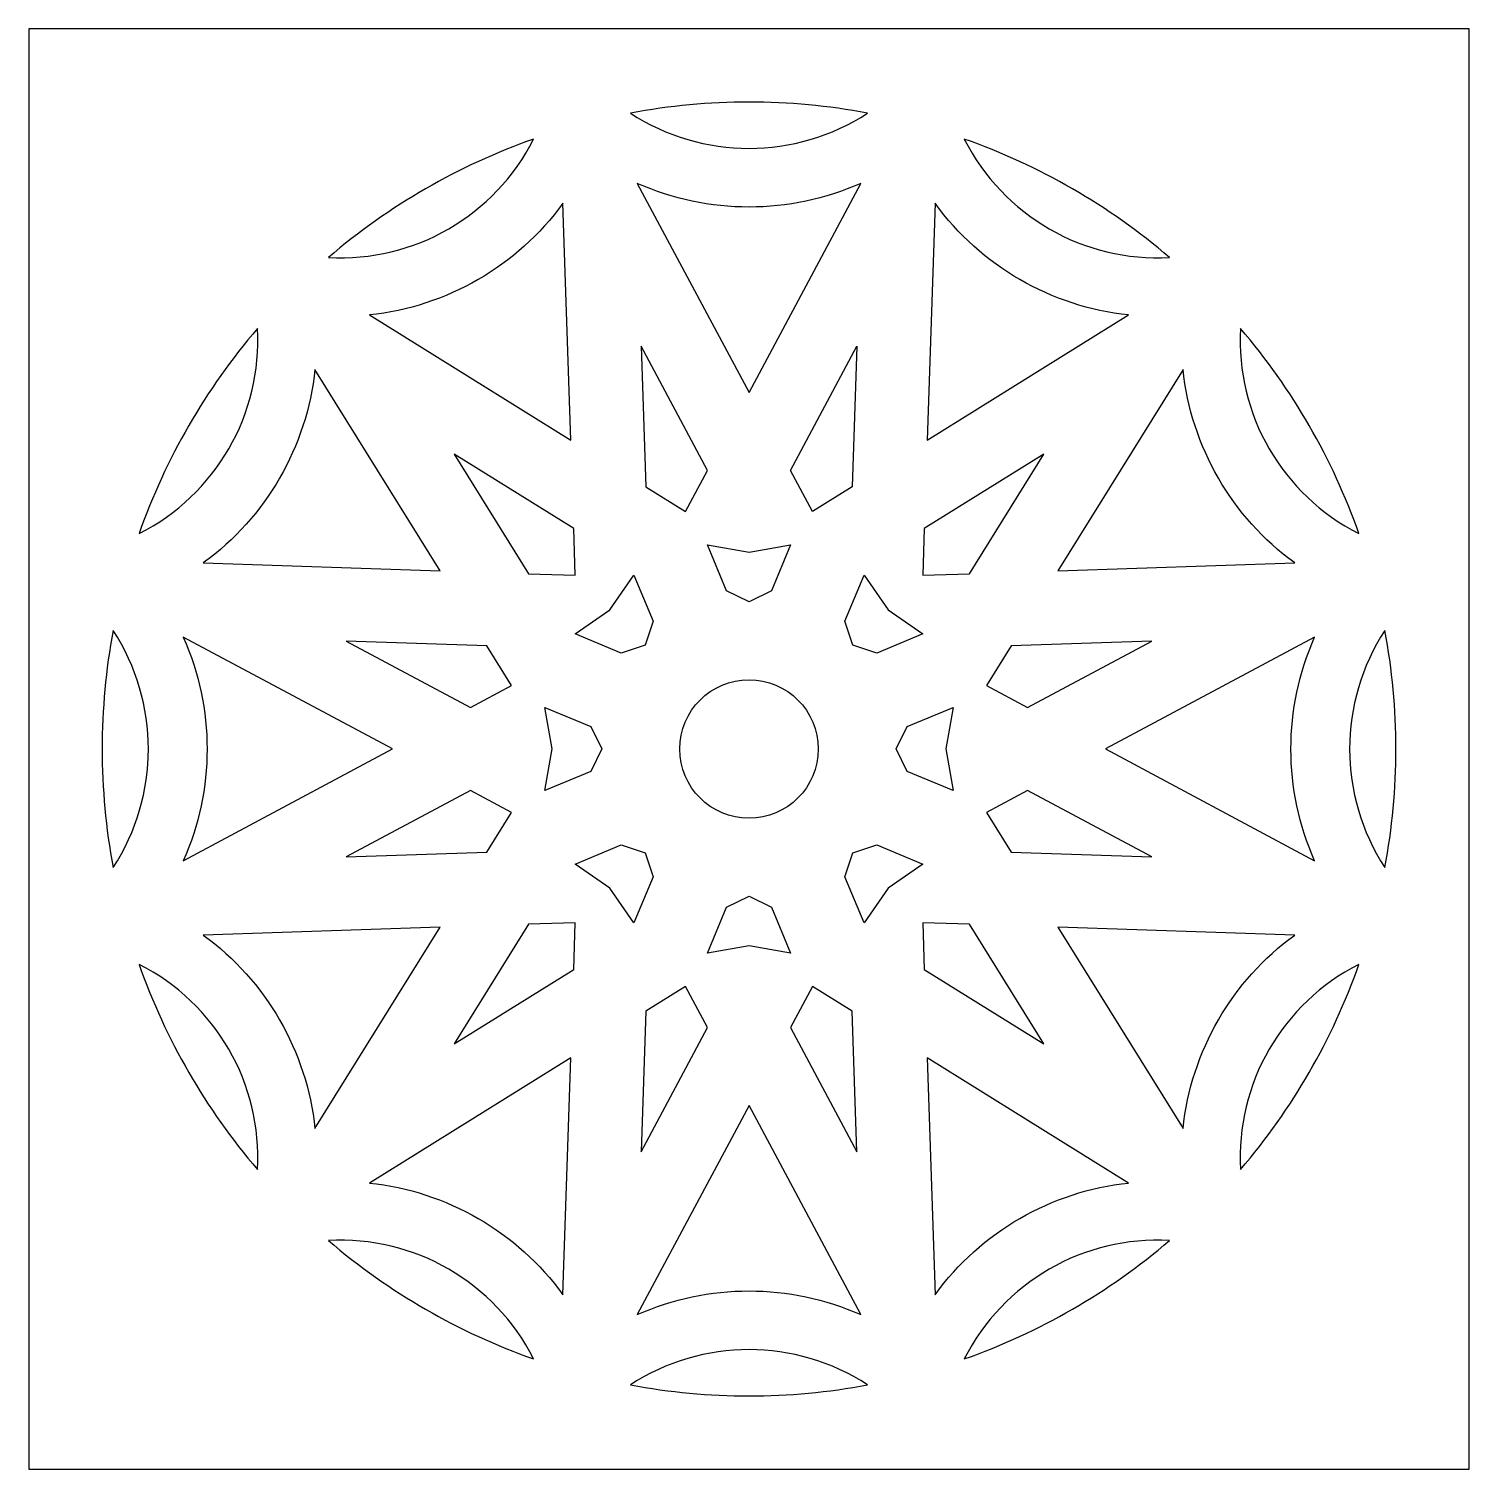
# Model space of a CAD drawing. Extents: x 443.5 to 541.7, y 577 to 675.2.
import ezdxf

# ---------------------------------------------------------------- set-up
doc = ezdxf.new("R2010")
doc.units = 0
doc.layers.add('LAYER_01', color=1, linetype='CONTINUOUS')

msp = doc.modelspace()

# ---------------------------------------------------------------- linework, layer by layer
at = {"layer": 'LAYER_01'}
for points in [[(443.472, 577.011), (541.697, 577.011), (541.697, 675.236), (443.472, 675.236)], [(488.248, 642.309), (489.751, 645.123), (485.222, 653.603), (485.54, 643.994)], [(499.948, 653.603), (499.63, 643.994), (496.922, 642.309), (495.419, 645.123)], [(480.736, 637.972), (480.631, 641.16), (472.468, 646.24), (477.548, 638.077)], [(504.433, 637.972), (507.621, 638.077), (512.701, 646.24), (504.539, 641.16)], [(494.129, 636.899), (492.585, 636.149), (491.041, 636.899), (489.753, 640.055), (492.585, 639.54), (495.417, 640.055)], [(486.057, 634.835), (485.496, 633.213), (483.873, 632.651), (480.731, 633.972), (483.098, 635.611), (484.737, 637.977)], [(501.297, 632.651), (499.674, 633.213), (499.113, 634.835), (500.433, 637.977), (502.072, 635.611), (504.439, 633.972)], [(476.4, 630.46), (474.714, 633.169), (465.105, 633.487), (473.586, 628.958)], [(508.77, 630.46), (511.584, 628.958), (520.065, 633.487), (510.456, 633.169)], [(481.809, 627.668), (482.559, 626.124), (481.809, 624.579), (478.653, 623.291), (479.168, 626.124), (478.653, 628.956)], [(503.361, 624.579), (502.611, 626.124), (503.361, 627.668), (506.516, 628.956), (506.002, 626.124), (506.516, 623.291)], [(476.4, 621.787), (473.586, 623.289), (465.105, 618.76), (474.714, 619.078)], [(520.065, 618.76), (511.584, 623.289), (508.77, 621.787), (510.456, 619.078)], [(483.873, 619.596), (485.496, 619.034), (486.057, 617.412), (484.737, 614.27), (483.098, 616.636), (480.731, 618.275)], [(499.113, 617.412), (499.674, 619.034), (501.297, 619.596), (504.439, 618.275), (502.072, 616.636), (500.433, 614.27)], [(491.041, 615.348), (492.585, 616.098), (494.129, 615.348), (495.417, 612.192), (492.585, 612.707), (489.753, 612.192)], [(472.468, 606.007), (480.631, 611.087), (480.736, 614.275), (477.548, 614.17)], [(504.433, 614.275), (504.539, 611.087), (512.701, 606.007), (507.621, 614.17)], [(488.248, 609.938), (485.54, 608.253), (485.222, 598.644), (489.751, 607.124)], [(496.922, 609.938), (495.419, 607.124), (499.948, 598.644), (499.63, 608.253)]]:
    msp.add_lwpolyline(points, close=True, dxfattribs=at)
for points in [[(484.504, 669.49, 0.29806), (500.666, 669.49, 0.092379)], [(463.903, 659.639, 0.29806), (477.9, 667.72, 0.092379)], [(507.269, 667.72, 0.29806), (521.266, 659.639, 0.092379)], [(484.965, 664.698), (492.585, 650.43), (500.205, 664.698, -0.212229)], [(466.699, 655.72), (480.432, 647.173), (479.897, 663.34, -0.212229)], [(505.273, 663.34), (504.738, 647.173), (518.471, 655.72, -0.212229)], [(450.988, 640.808, 0.29806), (459.069, 654.805, 0.092379)], [(526.1, 654.805, 0.29806), (534.182, 640.808, 0.092379)], [(455.368, 638.812), (471.535, 638.277), (462.988, 652.01, -0.212229)], [(522.181, 652.01), (513.635, 638.277), (529.801, 638.812, -0.212229)], [(449.219, 618.042, 0.29806), (449.219, 634.205, 0.092379)], [(454.01, 618.504), (468.279, 626.124), (454.01, 633.743, -0.212229)], [(531.159, 633.743), (516.891, 626.124), (531.159, 618.504, -0.212229)], [(535.951, 634.205, 0.29806), (535.951, 618.042, 0.092379)], [(462.988, 600.237), (471.535, 613.97), (455.368, 613.435, -0.212229)], [(529.801, 613.435), (513.635, 613.97), (522.181, 600.237, -0.212229)], [(459.069, 597.442, 0.29806), (450.988, 611.439, 0.092379)], [(534.182, 611.439, 0.29806), (526.1, 597.442, 0.092379)], [(479.897, 588.907), (480.432, 605.074), (466.699, 596.527, -0.212229)], [(518.471, 596.527), (504.738, 605.074), (505.273, 588.907, -0.212229)], [(500.205, 587.549), (492.585, 601.817), (484.965, 587.549, -0.212229)], [(477.9, 584.527, 0.29806), (463.903, 592.608, 0.092379)], [(521.266, 592.608, 0.29806), (507.269, 584.527, 0.092379)], [(500.666, 582.757, 0.29806), (484.504, 582.757, 0.092379)]]:
    msp.add_lwpolyline(points, format="xyb", close=True, dxfattribs=at)
msp.add_circle((492.585, 626.124), 4.719, dxfattribs=at)

doc.saveas('drawing.dxf')
